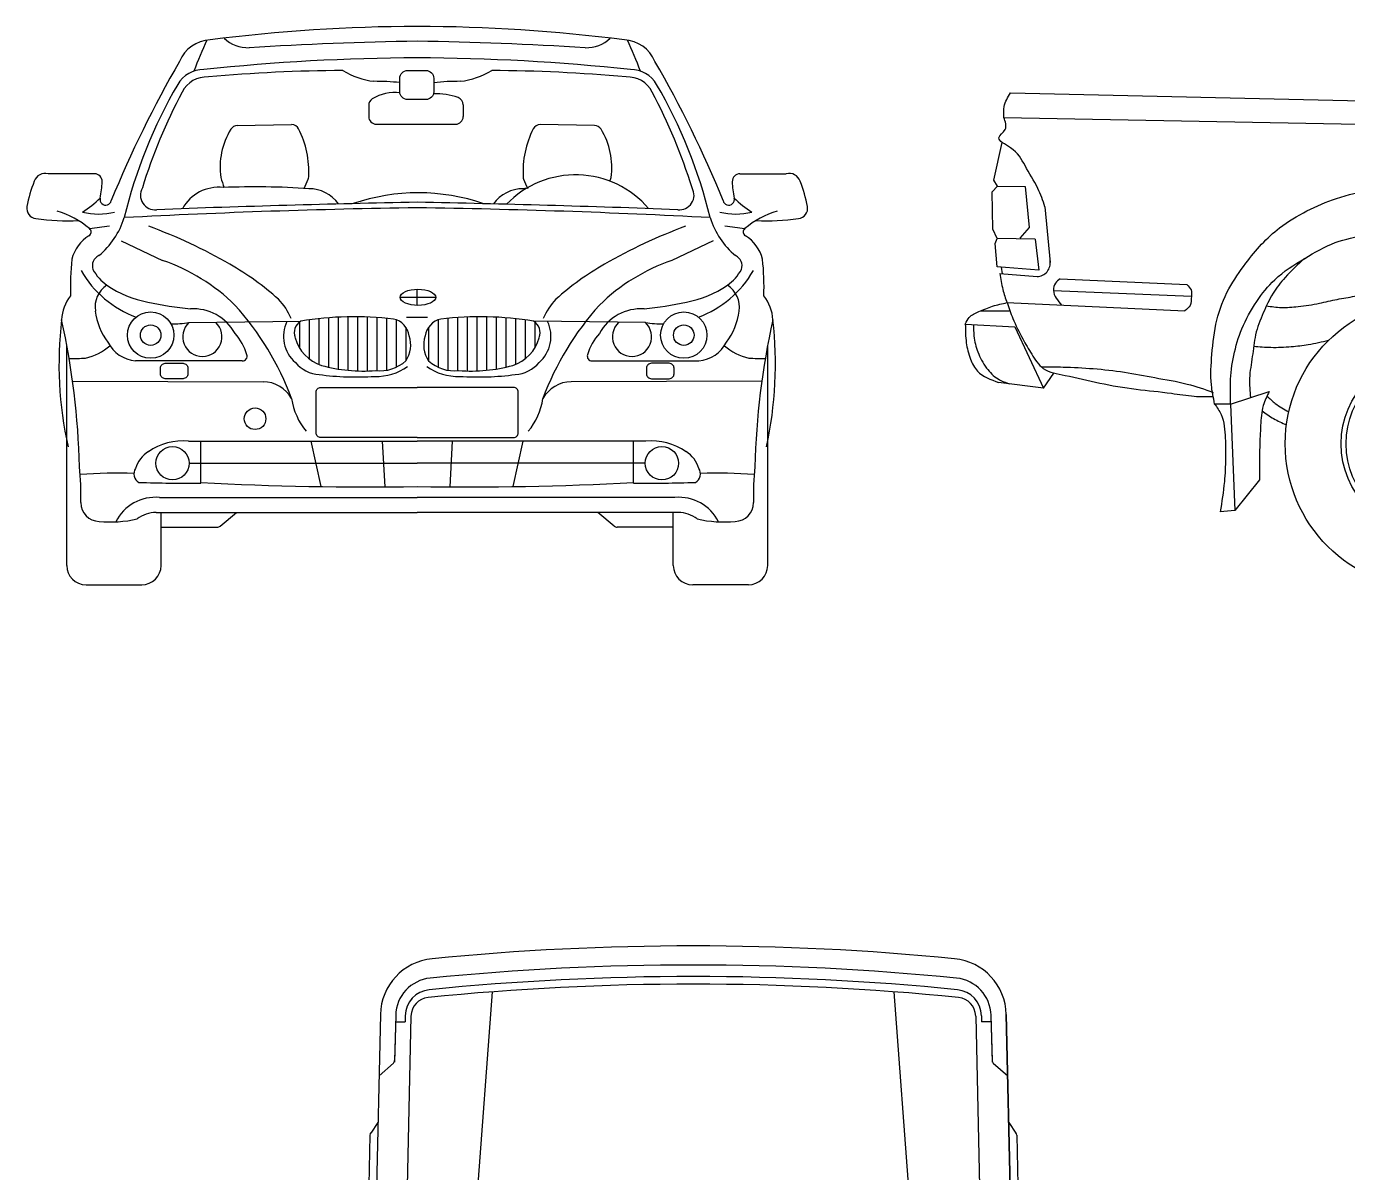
# Model space of a CAD drawing. Header units: centimetres. Extents: x 56177 to 99483, y 493 to 15482.
# Drawn here: x 57714.2 to 58059.7, y 1127.6 to 1427.5 of the extents above; entities that cross this region are included whole.
import ezdxf

# ---------------------------------------------------------------- set-up
doc = ezdxf.new("R2010")
doc.units = ezdxf.units.CM
doc.header["$MEASUREMENT"] = 0
doc.layers.add('010_BLOQUES', color=250, linetype='Continuous')

# ---------------------------------------------------------------- blocks, each defined once
blk = doc.blocks.new('A$C73467C81')
at = {"layer": '010_BLOQUES'}
for p, q in [((4.9331, 6.7569), (5.0119, 7.8138)), ((6.1407, 6.7569), (6.0619, 7.8138)), ((4.7183, 7.7545), (4.7019, 7.0336)), ((4.7183, 7.7545), (4.7019, 7.0336)), ((4.7583, 7.7523), (4.7555, 7.6298)), ((4.7583, 7.7523), (4.7556, 7.6342)), ((4.7982, 7.7502), (4.7819, 7.0318)), ((4.7833, 7.7512), (4.7829, 7.7354)), ((6.2756, 7.7502), (6.2919, 7.0318)), ((6.2906, 7.7512), (6.2909, 7.7354)), ((6.3155, 7.7523), (6.3183, 7.6298)), ((6.3155, 7.7523), (6.3182, 7.6342)), ((6.3719, 7.0336), (6.3555, 7.7545)), ((6.3555, 7.7545), (6.3719, 7.0336)), ((4.7579, 7.7354), (4.7829, 7.7354)), ((6.3159, 7.7354), (6.2909, 7.7354)), ((4.7522, 7.6269), (4.7147, 7.5939)), ((6.3216, 7.6269), (6.3592, 7.5939)), ((4.7119, 7.4717), (4.6929, 7.4443)), ((6.3619, 7.4717), (6.3809, 7.4443)), ((4.6911, 7.4389), (4.6819, 7.0341)), ((6.3827, 7.4389), (6.3919, 7.0341))]:
    blk.add_line(p, q, dxfattribs=at)
for centre, radius, start, end in [((5.5369, 0.9365), 6.9973, 84.39618, 95.60382), ((5.5369, 0.9365), 6.9973, 84.39618, 95.60382), ((4.8683, 7.7511), 0.15, 95.6038, 178.696), ((4.8683, 7.7511), 0.15, 95.6038, 178.696), ((5.5369, 0.9365), 6.9473, 84.31188, 95.68812), ((6.2055, 7.7511), 0.15, 1.304, 84.3962), ((6.2055, 7.7511), 0.15, 1.304, 84.3962), ((4.8583, 7.7501), 0.1, 95.6881, 178.696), ((5.5369, 0.9365), 6.9173, 84.26973, 95.73027), ((6.2156, 7.7501), 0.1, 1.304, 84.3119), ((4.8532, 7.7496), 0.07, 95.7303, 178.696), ((5.5369, 0.9365), 6.8973, 84.22757, 95.77243), ((6.2206, 7.7496), 0.07, 1.304, 84.2697), ((4.8482, 7.7491), 0.05, 95.7724, 178.696), ((5.5369, 0.9365), 6.8973, 96.13872, 96.13956), ((6.2256, 7.7491), 0.05, 1.304, 84.2276), ((4.7456, 7.6344), 0.01, 311.3431, 358.696), ((6.3282, 7.6344), 0.01, 181.304, 228.6569), ((4.7011, 7.4387), 0.01, 145.2887, 178.696), ((6.3727, 7.4387), 0.01, 1.304, 34.7113)]:
    blk.add_arc(centre, radius, start, end, dxfattribs=at)
blk = doc.blocks.new('bmw 520i 2003 avant')
for p, q in [((0.6665, 1.2543), (0.6665, 1.2256)), ((0.9137, 1.2558), (0.9137, 1.2256)), ((0.3228, 1.2016), (0.4649, 1.2043)), ((0.6868, 1.2053), (0.8935, 1.2053)), ((1.2574, 1.2016), (1.1154, 1.2043)), ((-0.0508, 1.0758), (-0.1719, 1.0758)), ((1.6377, 1.0758), (1.7587, 1.0758)), ((0.019, 0.8998), (0.1276, 0.8488)), ((1.5678, 0.8998), (1.4593, 0.8488)), ((0.7934, 0.7312), (0.7934, 0.7733)), ((0.7934, 0.7312), (0.7934, 0.7733)), ((0.7487, 0.7523), (0.8418, 0.7523)), ((0.5108, 0.6931), (0.5108, 0.5915)), ((0.5361, 0.6963), (0.5361, 0.5765)), ((0.5614, 0.6987), (0.5614, 0.5695)), ((0.5867, 0.7003), (0.5867, 0.5647)), ((0.612, 0.7012), (0.612, 0.5614)), ((0.6373, 0.7013), (0.6373, 0.5597)), ((0.6626, 0.7007), (0.6626, 0.5595)), ((0.6879, 0.6993), (0.6879, 0.5602)), ((0.7132, 0.6972), (0.7132, 0.5614)), ((0.7385, 0.6932), (0.7385, 0.5693)), ((0.7655, 0.7007), (0.82, 0.7007)), ((0.8483, 0.6932), (0.8483, 0.5693)), ((0.8736, 0.6972), (0.8736, 0.5614)), ((0.8989, 0.6993), (0.8989, 0.5602)), ((0.9242, 0.7007), (0.9242, 0.5595)), ((0.9495, 0.7013), (0.9495, 0.5597)), ((0.9748, 0.7012), (0.9748, 0.5614)), ((1.0001, 0.7003), (1.0001, 0.5647)), ((1.0255, 0.6987), (1.0255, 0.5695)), ((1.0508, 0.6963), (1.0508, 0.5765)), ((1.0761, 0.6931), (1.0761, 0.5915)), ((0.1963, 0.686), (0.4889, 0.6898)), ((0.4854, 0.6874), (0.4854, 0.6203)), ((0.7638, 0.6738), (0.7638, 0.5861)), ((0.823, 0.6738), (0.823, 0.5861)), ((1.3906, 0.686), (1.0979, 0.6898)), ((1.1014, 0.6874), (1.1014, 0.6203)), ((-0.1234, 0.0506), (-0.1234, 0.6274)), ((1.7103, 0.0506), (1.7103, 0.6274)), ((0.3359, 0.5857), (0.0565, 0.5857)), ((1.2509, 0.5857), (1.5303, 0.5857)), ((-0.1081, 0.5326), (0.3907, 0.5315)), ((1.6949, 0.5326), (1.1961, 0.5315)), ((0.1952, 0.376), (0.7934, 0.376)), ((0.2275, 0.2672), (0.2275, 0.376)), ((0.5422, 0.2569), (0.5163, 0.376)), ((0.7017, 0.376), (0.7085, 0.2562)), ((1.3917, 0.376), (0.7934, 0.376)), ((0.8851, 0.376), (0.8784, 0.2562)), ((1.0446, 0.2569), (1.0705, 0.376)), ((1.3593, 0.2672), (1.3593, 0.376)), ((0.1968, 0.318), (0.7934, 0.318)), ((1.3901, 0.318), (0.7934, 0.318)), ((0.1191, 0.2284), (0.7934, 0.2284)), ((1.4677, 0.2284), (0.7934, 0.2284)), ((0.1105, 0.1896), (0.7934, 0.1896)), ((0.1234, 0.0506), (0.1234, 0.1896)), ((0.2782, 0.1537), (0.3208, 0.1896)), ((1.4764, 0.1896), (0.7934, 0.1896)), ((1.3087, 0.1537), (1.266, 0.1896)), ((1.4634, 0.0506), (1.4634, 0.1896)), ((0.1234, 0.1507), (0.27, 0.1507)), ((1.4634, 0.1507), (1.3168, 0.1507)), ((-0.0729, 0), (0.0729, 0)), ((1.6597, 0), (1.514, 0))]:
    blk.add_line(p, q)
for points in [[(0.7683, 1.3459), (0.8165, 1.3459, -0.414214), (0.8367, 1.3256), (0.8367, 1.29, -0.414214), (0.8165, 1.2698), (0.7683, 1.2698, -0.414214), (0.748, 1.29), (0.748, 1.3256, -0.414214)], [(0.1342, 0.5796), (0.1809, 0.5796, -0.414214), (0.1936, 0.567), (0.1936, 0.552, -0.414214), (0.1809, 0.5394), (0.1342, 0.5394, -0.414214), (0.1216, 0.552), (0.1216, 0.567, -0.414214)], [(1.4526, 0.5796), (1.4059, 0.5796, 0.414214), (1.3933, 0.567), (1.3933, 0.552, 0.414214), (1.4059, 0.5394), (1.4526, 0.5394, 0.414214), (1.4653, 0.552), (1.4653, 0.567, 0.414214)]]:
    blk.add_lwpolyline(points, format="xyb", close=True)
for points in [[(0.7934, 0.3852), (0.5416, 0.3852, -0.414214), (0.5289, 0.3978), (0.5289, 0.5041, -0.414214), (0.5416, 0.5167), (0.7934, 0.5167)], [(0.7934, 0.3852), (1.0453, 0.3852, 0.414214), (1.0579, 0.3978), (1.0579, 0.5041, 0.414214), (1.0453, 0.5167), (0.7934, 0.5167)]]:
    blk.add_lwpolyline(points, format="xyb")
for centre, radius in [((0.0962, 0.6534), 0.0607), ((1.4907, 0.6534), 0.0607), ((0.0962, 0.6534), 0.0268), ((1.4907, 0.6534), 0.0268), ((0.3693, 0.4346), 0.0283), ((0.1533, 0.318), 0.0435), ((1.4336, 0.318), 0.0435)]:
    blk.add_circle(centre, radius)
for centre, radius, start, end in [((0.8115, -3.0062), 4.4675, 90.2321, 97.2011), ((0.7753, -3.0062), 4.4675, 82.7989, 89.7679), ((0.2564, 1.3346), 0.0916, 93.0628, 157.4533), ((1.6592, 0.7795), 1.5561, 155.4786, 158.7208), ((0.3505, 1.495), 0.0895, 226.0733, 272.2005), ((0.9668, -8.8343), 10.2582, 90.96875, 93.42547), ((0.62, -8.8343), 10.2582, 86.57453, 89.03125), ((1.2363, 1.495), 0.0895, 267.7995, 313.9267), ((1.3304, 1.3346), 0.0916, 22.5467, 86.9372), ((-0.0724, 0.7795), 1.5561, 21.2792, 24.5214), ((2.6935, -0.0933), 2.9153, 149.8787, 157.8596), ((0.2341, 1.2709), 0.0773, 89.2227, 149.9997), ((0.8193, -4.1494), 5.5286, 90.2682, 96.0655), ((0.7675, -4.1494), 5.5286, 83.9345, 89.7318), ((1.3528, 1.2709), 0.0773, 30.0003, 90.7773), ((-1.1066, -0.0933), 2.9153, 22.1404, 30.1213), ((0.2431, 1.2566), 0.0724, 86.8256, 153.2619), ((0.6183, -2.7027), 4.0486, 90.2779, 95.2594), ((0.7064, 1.5248), 0.2089, 238.9228, 262.8007), ((0.6811, 0.6525), 0.665, 84.2254, 90.0747), ((0.9057, 0.6525), 0.665, 89.9253, 95.9538), ((0.8804, 1.5248), 0.2089, 277.1993, 301.0772), ((0.9686, -2.7027), 4.0486, 84.7406, 89.7221), ((1.3437, 1.2566), 0.0724, 26.7381, 93.1744), ((1.2959, 0.6536), 1.3056, 149.8383, 166.3874), ((1.4413, 0.6187), 1.4298, 152.0348, 162.928), ((0.733, 1.1824), 0.1057, 81.666, 122.731), ((0.842, 1.114), 0.1711, 70.0295, 91.9713), ((0.1455, 0.6187), 1.4298, 17.072, 27.9652), ((0.2909, 0.6536), 1.3056, 13.6126, 30.1617), ((0.6868, 1.2543), 0.0202, 122.731, 180), ((0.8935, 1.2558), 0.0202, 0, 70.0295), ((0.6868, 1.2256), 0.0202, 180, 270), ((0.8935, 1.2256), 0.0202, 270, 0), ((0.465, 1.0933), 0.1872, 148.1442, 188.4331), ((0.3232, 1.1814), 0.0202, 91.0702, 148.1442), ((0.4653, 1.184), 0.0202, 26.8552, 91.0702), ((0.2614, 1.0808), 0.2487, 356.9372, 26.8552), ((1.3189, 1.0808), 0.2487, 153.1448, 183.0628), ((1.115, 1.184), 0.0202, 88.9298, 153.1448), ((1.2571, 1.1814), 0.0202, 31.8558, 88.9298), ((1.1153, 1.0933), 0.1872, 351.5669, 31.8558), ((-0.179, 1.0451), 0.0315, 76.9737, 159.6312), ((-0.0508, 1.0555), 0.0202, 358.1932, 90), ((1.2079, 0.8229), 0.25, 40.2509, 136.2331), ((1.6377, 1.0555), 0.0202, 90, 181.8068), ((1.7658, 1.0451), 0.0315, 20.3688, 103.0263), ((0.1472, 0.9184), 0.3814, 158.8491, 169.243), ((-0.2774, 1.0627), 0.2469, 348.1654, 358.1932), ((0.1073, 1.0193), 0.038, 149.7863, 276.9755), ((0.2744, 0.9313), 0.109, 83.8958, 151.0033), ((0.5185, 1.1271), 0.2463, 194.3978, 200.7708), ((0.3704, -0.951), 1.9924, 85.994, 92.4264), ((0.223, 1.1726), 0.3063, 333.7879, 338.6802), ((0.4896, 1.0686), 0.0202, 338.6802, 356.9372), ((1.0907, 1.0686), 0.0202, 183.0628, 201.3198), ((1.2099, -0.951), 1.9924, 93.7662, 94.006), ((1.3572, 1.1726), 0.3063, 201.3198, 206.2121), ((1.0618, 1.1271), 0.2463, 343.2797, 345.6022), ((1.4795, 1.0193), 0.038, 263.0245, 30.2137), ((1.8642, 1.0627), 0.2469, 181.8068, 191.8346), ((1.4396, 0.9184), 0.3814, 10.757, 21.1509), ((-0.2355, 1.2157), 0.2852, 302.5579, 314.4465), ((-0.0214, 1.0082), 0.0148, 164.9635, 349.2251), ((0.5101, 0.9414), 0.0952, 35.4198, 90.2963), ((0.7965, 0.4996), 0.5262, 71.0531, 108.8948), ((1.0702, 0.9414), 0.0952, 89.7037, 144.5802), ((1.6083, 1.0082), 0.0148, 190.7749, 15.0365), ((1.8223, 1.2157), 0.2852, 225.5535, 237.4421), ((-0.2008, 0.9851), 0.0271, 170.3595, 263.1498), ((-0.2133, 0.7556), 0.2315, 49.6841, 73.7411), ((-0.04, 1.1438), 0.1737, 255.9944, 284.0056), ((1.1172, -20.0242), 21.0134, 90.88279, 92.97377), ((1.472, -34.7906), 35.798, 91.08611, 92.17731), ((0.1149, -34.7906), 35.798, 87.82269, 88.91389), ((0.4697, -20.0242), 21.0134, 87.02623, 89.11721), ((1.6268, 1.1438), 0.1737, 255.9944, 284.0056), ((1.8001, 0.7556), 0.2315, 106.2589, 130.3159), ((1.7876, 0.9851), 0.0271, 276.8502, 9.6405), ((-0.1232, 1.53), 0.5775, 261.9509, 272.9997), ((-0.6045, 5.0056), 4.1094, 277.5647, 278.2949), ((-0.1722, 1.0218), 0.2083, 309.5935, 342.9971), ((-0.3737, -0.3331), 1.3536, 59.9699, 69.9056), ((1.9605, -0.3331), 1.3536, 110.0944, 120.0301), ((1.759, 1.0218), 0.2083, 197.0029, 230.4065), ((2.1913, 5.0056), 4.1094, 261.7051, 262.4353), ((1.71, 1.53), 0.5775, 267.0003, 278.0491), ((-0.0109, 0.8271), 0.1021, 122.2162, 165.7801), ((-0.0708, 0.9234), 0.0113, 298.8376, 49.9379), ((1.6576, 0.9234), 0.0113, 130.0621, 241.1624), ((1.5977, 0.8271), 0.1021, 14.2199, 57.7838), ((0.5438, 0.7807), 0.6576, 173.7639, 182.1421), ((-0.0274, 0.835), 0.0289, 114.53, 199.5828), ((-0.0379, 0.3689), 0.5076, 45.6758, 70.9709), ((-0.0781, 0.1771), 0.764, 48.2764, 60.014), ((1.6649, 0.1771), 0.764, 119.986, 131.7236), ((1.6248, 0.3689), 0.5076, 109.0291, 134.3242), ((1.6143, 0.835), 0.0289, 340.4172, 65.47), ((1.043, 0.7807), 0.6576, 357.8579, 6.2361), ((0.1549, 0.9605), 0.2776, 209.8825, 249.5448), ((0.0505, 0.8814), 0.1192, 208.053, 234.7895), ((1.432, 0.9605), 0.2776, 290.4552, 330.1175), ((1.5363, 0.8814), 0.1192, 305.2105, 331.947), ((0.0185, 0.7269), 0.0678, 122.7197, 188.9658), ((0.1425, 1.0209), 0.2863, 235.865, 259.272), ((1.4444, 1.0209), 0.2863, 280.728, 304.135), ((1.5683, 0.7269), 0.0678, 351.0342, 57.2803), ((-0.0288, 0.6886), 0.1082, 141.398, 177.3773), ((0.3497, 2.0095), 1.2963, 258.4078, 263.3705), ((-0.2542, 0.2198), 0.7671, 20.3948, 41.8997), ((0.3193, 0.6385), 0.1555, 21.9737, 44.4127), ((1.841, 0.2198), 0.7671, 138.1003, 159.6052), ((1.2675, 0.6385), 0.1555, 135.5873, 158.0263), ((1.2372, 2.0095), 1.2963, 276.6295, 281.5922), ((1.6156, 0.6886), 0.1082, 2.6227, 38.602), ((0.8573, 0.5771), 1.0009, 173.3189, 192.4669), ((-2.1258, 0.2551), 2.0367, 1.5168, 12.4329), ((0.1243, 0.7381), 0.1742, 187.1921, 216.4324), ((0.208, 0.5978), 0.1244, 28.8782, 93.669), ((0.629, -0.1543), 0.8557, 83.1213, 99.4233), ((0.7211, 0.6443), 0.052, 7.618, 78.4017), ((0.8658, 0.6443), 0.052, 101.5983, 172.382), ((0.9578, -0.1543), 0.8557, 80.5767, 96.8787), ((1.3789, 0.5978), 0.1244, 86.331, 151.1218), ((1.4625, 0.7381), 0.1742, 323.5676, 352.8079), ((3.7126, 0.2551), 2.0367, 167.5671, 178.4832), ((0.7296, 0.5771), 1.0009, 347.5331, 6.6811), ((0.1549, 0.9605), 0.2776, 268.8184, 278.5798), ((0.2315, 0.6487), 0.0513, 133.3755, 46.6245), ((0.2054, 0.559), 0.149, 16.7809, 41.5685), ((0.5341, 0.6501), 0.0906, 154.3209, 229.0496), ((0.5076, 0.6593), 0.0358, 121.4576, 200.5824), ((1.0792, 0.6593), 0.0358, 339.4176, 58.5424), ((1.0527, 0.6501), 0.0906, 310.9504, 25.6791), ((1.3814, 0.559), 0.149, 138.4315, 163.2191), ((1.3553, 0.6487), 0.0513, 133.3755, 46.6245), ((1.432, 0.9605), 0.2776, 261.4202, 271.1816), ((-0.1115, 0.7453), 0.157, 283.816, 310.1903), ((0.0665, 0.6784), 0.0932, 207.943, 263.8577), ((0.5772, 0.6753), 0.107, 195.505, 251.2535), ((0.7013, 0.6276), 0.0751, 326.4402, 18.2375), ((0.8856, 0.6276), 0.0751, 161.7625, 213.5598), ((1.0096, 0.6753), 0.107, 288.7465, 344.495), ((1.5204, 0.6784), 0.0932, 276.1423, 332.057), ((1.6983, 0.7453), 0.157, 229.8097, 256.184), ((-0.1131, 2.1967), 1.6043, 269.8521, 271.3952), ((0.3359, 0.5984), 0.0126, 270, 16.7809), ((1.2509, 0.5984), 0.0126, 163.2191, 270), ((1.6999, 2.1967), 1.6043, 268.6048, 270.1479), ((0.5424, 0.6384), 0.0884, 219.9654, 266.3899), ((0.6535, 0.9862), 0.4268, 254.9774, 274.1479), ((0.6868, 0.6848), 0.1396, 268.058, 305.7792), ((0.6957, 0.6616), 0.1017, 263.5976, 312.0845), ((0.9, 0.6848), 0.1396, 234.2208, 271.942), ((0.8911, 0.6616), 0.1017, 227.9155, 276.4024), ((0.9333, 0.9862), 0.4268, 265.8521, 285.0226), ((1.0444, 0.6384), 0.0884, 273.6101, 320.0346), ((0.3894, 0.4453), 0.0862, 29.0136, 89.0872), ((0.636, 1.3163), 0.7725, 262.6304, 273.422), ((0.9509, 1.3163), 0.7725, 266.578, 277.3696), ((1.1975, 0.4453), 0.0862, 90.9128, 150.9864), ((0.6393, 0.5138), 0.1765, 188.7066, 219.4242), ((0.9476, 0.5138), 0.1765, 320.5758, 351.2934), ((0.1294, 0.2835), 0.0758, 121.1225, 163.8944), ((0.1822, 0.2122), 0.1643, 85.4713, 124.0492), ((1.4046, 0.2122), 0.1643, 55.9508, 94.5287), ((1.4574, 0.2835), 0.0758, 16.1056, 58.8775), ((-0.8636, 0.2343), 0.7774, 358.5764, 5.5166), ((0.0104, -1.1412), 1.4333, 88.3203, 93.9429), ((0.0784, 0.2904), 0.026, 147.2281, 239.7778), ((1.5084, 0.2904), 0.026, 300.2222, 32.7719), ((1.5764, -1.1412), 1.4333, 86.0571, 91.6797), ((2.4504, 0.2343), 0.7774, 174.4834, 181.4236), ((0.1861, 4.0672), 3.8012, 268.1798, 270.6241), ((0.6643, 8.8031), 8.547, 267.0702, 270.86527), ((0.9225, 8.8031), 8.547, 269.13473, 272.9298), ((1.4007, 4.0672), 3.8012, 269.3759, 271.8202), ((-0.0372, 0.2151), 0.0493, 180.1439, 268.3601), ((0.1088, 0.1128), 0.1161, 84.8996, 153.3713), ((1.478, 0.1128), 0.1161, 26.6287, 95.1004), ((1.624, 0.2151), 0.0493, 271.6399, 359.8561), ((0.1152, 0.0957), 0.094, 92.9163, 125.4219), ((1.4716, 0.0957), 0.094, 54.5781, 87.0837), ((-0.0094, 0.4839), 0.3194, 264.7616, 282.697), ((0.27, 0.1633), 0.0126, 270, 310.095), ((1.3168, 0.1633), 0.0126, 229.905, 270), ((1.5962, 0.4839), 0.3194, 257.303, 275.2384), ((-0.0729, 0.0506), 0.0506, 180, 270), ((0.0729, 0.0506), 0.0506, 270, 0), ((1.514, 0.0506), 0.0506, 180, 270), ((1.6597, 0.0506), 0.0506, 270, 360)]:
    blk.add_arc(centre, radius, start, end)
blk.add_ellipse((0.7953, 0.7523), major_axis=(-0.0465, 0), ratio=0.452905)
blk = doc.blocks.new('A$C3DE6532B')
at = {"color": 1}
blk.add_blockref('bmw 520i 2003 avant', (0.2275, 0), dxfattribs=at)
blk = doc.blocks.new('A$C24AF5141')
at = {"color": 0}
for p, q in [((118.4, 1298.6), (1623.4, 1264.3)), ((100.7, 1233.8), (1650, 1205)), ((74.6, 1069.8), (96.1, 1168.5)), ((70.4, 1039.5), (83.8, 1053.6)), ((72.1, 941.1), (70.4, 1039.5)), ((83.8, 1053.6), (74.6, 1069.8)), ((83.8, 1053.6), (156.2, 1052.9)), ((156.2, 1052.9), (167.2, 946.1)), ((208.4, 1000), (222.1, 854.2)), ((83, 917.2), (72.1, 941.1)), ((167.2, 946.1), (142.8, 917.5)), ((78, 904.1), (83, 917.2)), ((83, 842.7), (78, 904.1)), ((182.3, 915), (83, 917.2)), ((182.3, 915), (192.4, 834.3)), ((192.4, 834.3), (83, 842.7)), ((96.9, 824.9), (94.6, 841.8)), ((90.6, 825.4), (187.5, 817.5)), ((248.2, 811.7), (579.5, 796.8)), ((230.6, 780.9), (591.2, 765.9)), ((40.5, 727.9), (114.9, 727.9)), ((109, 749.1), (574.5, 728.1)), ((0, 692.9), (129.1, 686.2)), ((129.1, 686.2), (204.6, 525.3)), ((204.6, 525.3), (231.8, 564.9)), ((204.6, 525.3), (87.2, 540.4)), ((693.6, 483.8), (652.2, 483.8)), ((693.6, 483.8), (795, 516.7)), ((693.6, 483.8), (705, 205.6)), ((769.3, 285.5), (705, 205.6)), ((705, 205.6), (666.5, 201.3))]:
    blk.add_line(p, q, dxfattribs=at)
for radius in [379.8, 233.6, 220.7]:
    blk.add_circle((1216.5, 379.8), radius, dxfattribs=at)
blk.add_arc((186.7, 852.9), 35.4, 271.3619, 8.681, dxfattribs=at)
for points, knots in [([(100.7, 1233.8), (100.3, 1243.4), (99.3, 1266.7), (111.4, 1286.8), (118.4, 1298.6)], [0, 0, 0, 0, 28.441571, 68.535535, 68.535535, 68.535535, 68.535535]), ([(208.4, 1000), (202.8, 1016.1), (189.8, 1053.9), (155.6, 1105.8), (133.4, 1152), (73.6, 1176.5), (112.6, 1202.3), (104.9, 1222.6), (100.7, 1233.8)], [0, 0, 0, 0, 51.387179, 119.93121, 180.361768, 220.328585, 246.741828, 278.876479, 278.876479, 278.876479, 278.876479]), ([(652.2, 483.8), (648.8, 500.4), (639.9, 543.2), (644.9, 617.5), (653.7, 703.2), (685.4, 784.7), (729.9, 848.4), (773.5, 902.8), (826, 950.9), (892.7, 990.6), (973.3, 1025.9), (1062.9, 1045.4), (1154.8, 1052.6), (1237.8, 1047.1), (1313.8, 1039.3), (1383, 1020.1), (1453.8, 994.7), (1513.7, 957.4), (1569.5, 919.3), (1600.2, 891.8), (1616.1, 877.6)], [0, 0, 0, 0, 29.811518, 76.830905, 130.256827, 181.552417, 228.826471, 266.993076, 304.444628, 353.852438, 403.149327, 459.180512, 514.776998, 565.237893, 605.869718, 649.262858, 691.534457, 738.20461, 773.15527, 810.762641, 810.762641, 810.762641, 810.762641]), ([(693.6, 483.8), (693.3, 502.4), (692.4, 544.9), (700.1, 611.7), (722.2, 684.3), (759, 751.3), (811.4, 818), (885.9, 864.1), (964.1, 910.3), (1056.3, 927.8), (1147.6, 943.9), (1242.6, 938.8), (1329.2, 918.7), (1413.5, 893.1), (1487.8, 848), (1544.2, 791), (1598.3, 729.6), (1632.4, 654.3), (1643.3, 571.4), (1656, 511.8), (1614.3, 442.6), (1671.2, 454.6), (1688, 478.8), (1707.6, 512.8), (1698.3, 567.8), (1681.3, 607.3), (1671.8, 629.4)], [0, 0, 0, 0, 55.658707, 127.528539, 200.665455, 281.772269, 355.794507, 452.054242, 542.094681, 625.903901, 731.116201, 819.752164, 908.810639, 997.76307, 1082.973483, 1165.772209, 1237.785075, 1327.204148, 1410.054097, 1481.425701, 1528.501447, 1564.653586, 1595.961527, 1621.493955, 1678.651201, 1751.8175, 1751.8175, 1751.8175, 1751.8175]), ([(888.2, 865.1), (870.4, 849), (839.7, 821.2), (802.2, 773), (778.4, 721.5), (756.7, 666.6), (751.8, 607.9), (741.1, 553.5), (744.5, 517.6), (746.1, 500.8)], [0, 0, 0, 0, 72.148757, 124.108266, 181.55623, 242.041293, 299.766512, 357.29711, 407.450014, 407.450014, 407.450014, 407.450014]), ([(90.6, 825.4), (92.6, 811.3), (96.4, 785.3), (109.9, 746.7), (125.1, 702.8), (147.6, 657.7), (173.2, 614.1), (202.8, 568.5), (273.2, 557.7), (352, 537.1), (445.7, 521.8), (528.4, 514.4), (595.2, 503), (631.7, 503.3), (648.3, 503.5)], [0, 0, 0, 0, 42.582516, 78.635206, 122.391627, 182.002069, 228.585333, 276.246292, 336.180487, 428.95987, 525.881346, 618.772312, 678.791231, 728.277709, 728.277709, 728.277709, 728.277709]), ([(248.2, 811.7), (243.5, 808.3), (233.3, 800.9), (226.7, 771.8), (241.5, 754.5), (251.7, 742.7)], [0, 0, 0, 0, 17.020662, 36.944333, 80.625773, 80.625773, 80.625773, 80.625773]), ([(579.5, 796.8), (584, 792.4), (592.8, 783.8), (590.5, 763.3), (592, 741.5), (579.8, 732.2), (574.5, 728.1)], [0, 0, 0, 0, 17.930878, 34.715141, 59.252317, 78.22315, 78.22315, 78.22315, 78.22315]), ([(787.6, 740.9), (800.6, 738.9), (828, 734.6), (874.5, 739.5), (923.4, 745.9), (972, 758.6), (1020.8, 765.4), (1073.5, 781.3), (1139.6, 784.2), (1207.4, 786.2), (1269.7, 785.3), (1324.9, 777.8), (1376.7, 777), (1424.4, 757), (1467.2, 731.4), (1515.9, 705), (1570.1, 696.8), (1603.6, 687.1), (1617.9, 682.9)], [0, 0, 0, 0, 39.132285, 82.964723, 139.431552, 187.078846, 233.445834, 286.950201, 351.411479, 430.543958, 491.068923, 537.836408, 597.756892, 644.595331, 690.42157, 748.277113, 808.549323, 853.219974, 853.219974, 853.219974, 853.219974]), ([(0, 692.9), (2.8, 699.3), (9.8, 714.8), (38.6, 727), (70.8, 741.1), (96.3, 746.4), (109, 749.1)], [0, 0, 0, 0, 20.275287, 49.611147, 88.385387, 127.233818, 127.233818, 127.233818, 127.233818]), ([(0, 692.9), (0.2, 676.6), (0.5, 645.6), (11, 603.6), (33.6, 559), (66.5, 547.6), (87.2, 540.4)], [0, 0, 0, 0, 48.678654, 92.793467, 129.601621, 192.244973, 192.244973, 192.244973, 192.244973]), ([(21, 691.8), (21.3, 681.9), (21.9, 657.5), (31.5, 617.9), (52.3, 578.6), (81.9, 548.3), (105.9, 540.2), (116.7, 536.6)], [0, 0, 0, 0, 29.967299, 73.066941, 120.701103, 162.21735, 196.011238, 196.011238, 196.011238, 196.011238]), ([(754.2, 635.2), (769.3, 633.9), (802, 631.1), (850, 633.3), (900.4, 639.3), (932.7, 646.7), (950.4, 650.8)], [0, 0, 0, 0, 45.414457, 98.497724, 143.519233, 197.796037, 197.796037, 197.796037, 197.796037]), ([(199, 581.1), (218, 581.1), (263.2, 581.1), (335.6, 577), (415.9, 568.5), (497.3, 552), (576.1, 539.8), (625.8, 522.3), (648.3, 514.4)], [0, 0, 0, 0, 56.75296, 135.695839, 217.564085, 298.498426, 384.843273, 456.182567, 456.182567, 456.182567, 456.182567]), ([(652.2, 483.8), (658.4, 474.9), (676.8, 448.6), (680.3, 397.2), (681.2, 338.9), (678.3, 274.1), (670.8, 227.7), (666.5, 201.3)], [0, 0, 0, 0, 32.202403, 95.325662, 148.182084, 208.884713, 289.110313, 289.110313, 289.110313, 289.110313]), ([(795, 516.7), (789.1, 504.6), (775.4, 476.6), (772.2, 426.5), (769.3, 362), (769.3, 314.5), (769.3, 285.5)], [0, 0, 0, 0, 40.116129, 92.657842, 147.889489, 234.85953, 234.85953, 234.85953, 234.85953]), ([(789.2, 504.6), (796.1, 497.9), (812.9, 481.4), (833.7, 470.1), (846, 463.5)], [0, 0, 0, 0, 28.797001, 70.43358, 70.43358, 70.43358, 70.43358]), ([(776.2, 465.8), (786, 458.8), (806, 444.4), (828.5, 434.4), (839.9, 429.3)], [0, 0, 0, 0, 36.16221, 73.624011, 73.624011, 73.624011, 73.624011])]:
    blk.add_open_spline(points, degree=3, knots=knots, dxfattribs=at)

msp = doc.modelspace()

# ---------------------------------------------------------------- block references
for name, p, xscale, yscale, zscale in [('A$C24AF5141', (57959.76, 1280.32), 0.0999999999976353, 0.0999999999976353, 0.0999999999976353), ('A$C3DE6532B', (57714.29, 1281.4), 100, 100, 100), ('A$C73467C81', (57334.92, 393.51), 100, 100, 100)]:
    msp.add_blockref(name, p, dxfattribs=dict(xscale=xscale, yscale=yscale, zscale=zscale))

doc.saveas('drawing.dxf')
